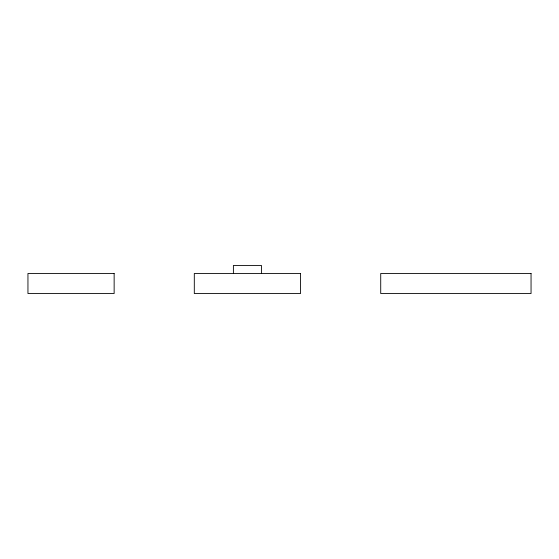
<?xml version="1.0" encoding="UTF-8"?>
<svg xmlns="http://www.w3.org/2000/svg" width="559" height="559" viewBox="0 0 559 559"><rect width="100%" height="100%" fill="white"/><g stroke="black" fill="none" stroke-linecap="round" stroke-linejoin="round"><path stroke-width="0.84" d="M261.458 273.484L261.458 265.469L233.396 265.469L233.396 273.484M114.141 273.484L27.95 273.484L27.95 293.531L114.141 293.531L114.141 273.484M300.546 273.484L194.308 273.484L194.308 293.531L300.546 293.531L300.546 273.484M531.05 273.484L380.721 273.484L380.721 293.531L531.05 293.531L531.05 273.484"/></g></svg>
